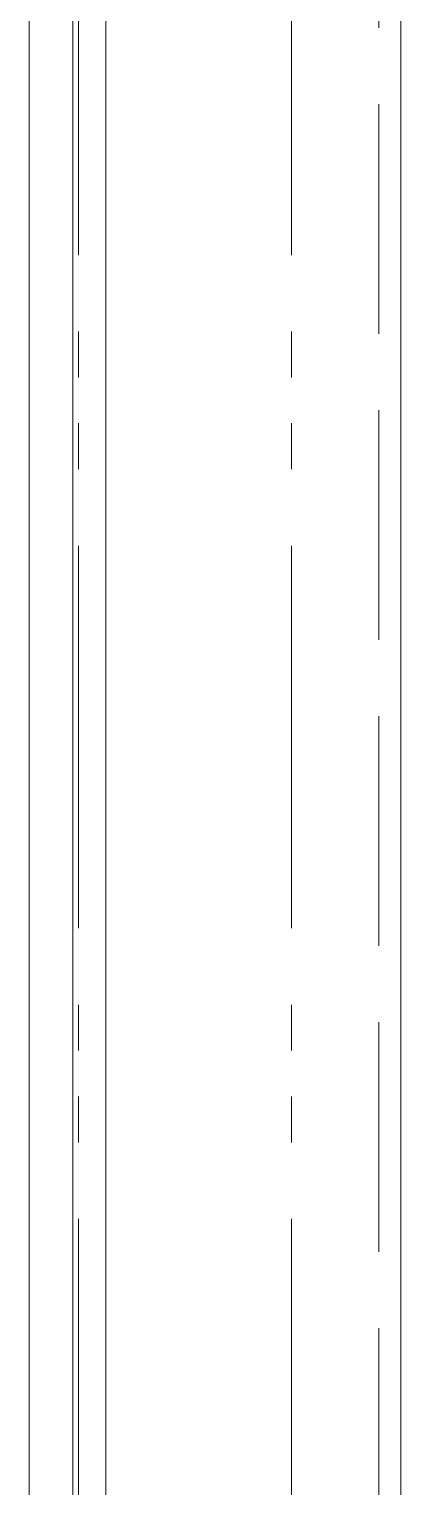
# Model space of a CAD drawing. Units: millimetres at full size. Extents: x -22551 to 92397, y -19340 to 14894.
# Drawn here: x 18917 to 19257, y -4271 to -2937 of the extents above; entities that cross this region are included whole.
import ezdxf

# ---------------------------------------------------------------- set-up
doc = ezdxf.new("R2010")
doc.units = ezdxf.units.MM
doc.header["$LTSCALE"] = 70
doc.linetypes.add('DASHED3', pattern=[4, 3, -1])
doc.linetypes.add('DOUBLE_CHAIN1', pattern=[8.8, 5, -1, 0.6, -0.6, 0.6, -1])
doc.layers.add('2-0_通芯', color=7, linetype='Continuous', lineweight=15)

# ---------------------------------------------------------------- blocks, each defined once
blk = doc.blocks.new('グループ部品-125')
at = {"layer": '2-0_通芯', "linetype": 'DOUBLE_CHAIN1'}
for p, q in [((18961.61, 11374.3), (18961.61, -8577.78)), ((19156.61, 11374.3), (19156.61, -7111.67))]:
    blk.add_line(p, q, dxfattribs=at)
at = {"layer": '2-0_通芯', "linetype": 'DASHED3'}
blk.add_line((19236.61, -2445.7), (19236.61, -6055.7), dxfattribs=at)
at = {"layer": '2-0_通芯'}
for p, q in [((19256.61, -2445.7), (19256.61, -6075.7)), ((18916.61, -2485.7), (18916.61, -5435.7)), ((18956.61, -2485.7), (18956.61, -5475.7)), ((18986.61, -2485.7), (18986.61, -5505.7))]:
    blk.add_line(p, q, dxfattribs=at)

msp = doc.modelspace()

# ---------------------------------------------------------------- block references
at = {"layer": '2-0_通芯'}
msp.add_blockref('グループ部品-125', (0, 0), dxfattribs=at)

doc.saveas('drawing.dxf')
